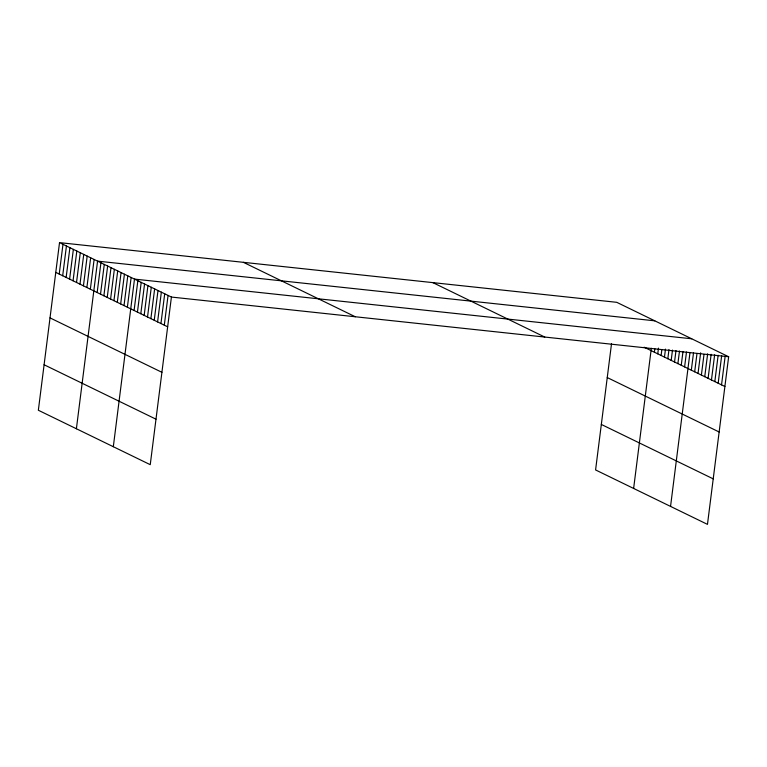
<?xml version="1.0" encoding="UTF-8"?>
<svg xmlns="http://www.w3.org/2000/svg" width="767" height="767" viewBox="0 0 767 767"><rect width="100%" height="100%" fill="white"/><g stroke="black" fill="none" stroke-linecap="round" stroke-linejoin="round"><path stroke-width="1.15" d="M59.529 242.631L38.35 410.249L150.246 464.677L171.415 297.059L59.529 242.631L616.754 302.323L728.65 356.751L707.471 524.369L595.585 469.941L611.52 343.741M59.222 274.068L62.98 244.318M62.683 275.746L66.441 245.996M66.144 277.433L69.902 247.683M69.605 279.111L73.364 249.361M73.057 280.799L76.815 251.049M76.518 282.477L80.276 252.727M79.979 284.164L83.737 254.414M83.43 285.842L87.189 256.092M86.892 287.529L90.65 257.77M90.353 289.207L94.111 259.457M76.393 428.753L97.572 261.135L654.797 320.827M97.169 292.524L100.928 262.774M100.525 294.154L104.283 264.404M103.881 295.784L107.639 266.034M107.236 297.423L110.994 267.673M110.592 299.053L114.35 269.303M113.947 300.683L117.706 270.933M117.313 302.323L121.071 272.573M120.668 303.953L124.427 274.202M124.024 305.582L127.782 275.832M127.38 307.222L131.138 277.472M113.315 446.72L134.493 279.102L691.729 338.784M134.091 310.482L137.849 280.732M137.446 312.121L141.205 282.371M140.802 313.751L144.56 284.001M144.167 315.381L147.926 285.631M147.523 317.02L151.281 287.261M150.878 318.65L154.637 288.9M154.234 320.28L157.992 290.53M157.59 321.919L161.348 292.16M160.945 323.549L164.704 293.799M164.301 325.179L168.059 295.429M633.628 488.445L651.327 348.285M654.395 352.206L654.836 348.774M657.75 353.846L658.479 348.122M661.116 355.476L661.835 349.752M664.471 357.106L665.478 349.1M667.827 358.745L668.977 349.589M671.183 360.375L672.486 350.078M674.538 362.005L675.986 350.567M677.894 363.644L679.485 351.056M681.249 365.274L682.985 351.545M684.605 366.904L686.484 352.034M670.55 506.402L689.993 352.523M691.326 370.173L693.493 353.012M694.681 371.803L696.992 353.501M698.037 373.443L700.635 352.839M701.393 375.073L703.991 354.479M704.748 376.702L707.644 353.817M708.104 378.332L711.143 354.306M711.46 379.972L714.643 354.795M714.825 381.602L718.142 355.284M718.18 383.232L721.651 355.773M721.536 384.871L725.151 356.262M171.415 297.059L728.65 356.751M644.127 347.211L724.892 386.501M432.866 282.62L544.762 337.058M607.253 377.565L719.149 431.994M601.328 424.439L713.224 478.867M243.407 262.333L355.303 316.761M55.77 272.381L167.657 326.809M50.018 317.883L161.914 372.311M44.093 364.756L155.989 419.185"/></g></svg>
